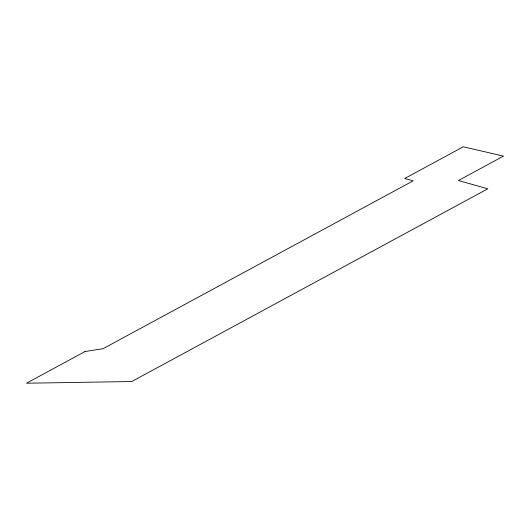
<?xml version="1.0" encoding="UTF-8"?>
<svg xmlns="http://www.w3.org/2000/svg" width="530" height="530" viewBox="0 0 530 530"><rect width="100%" height="100%" fill="white"/><g stroke="black" fill="none" stroke-linecap="round" stroke-linejoin="round"><path stroke-width="0.79" d="M85.072 351.509L26.5 383.216L131.725 381.54L487.812 188.793L458.397 180.531L503.5 156.118L463.3 146.784L404.728 178.491L413.135 180.849L102.979 348.733L85.072 351.509"/></g></svg>
